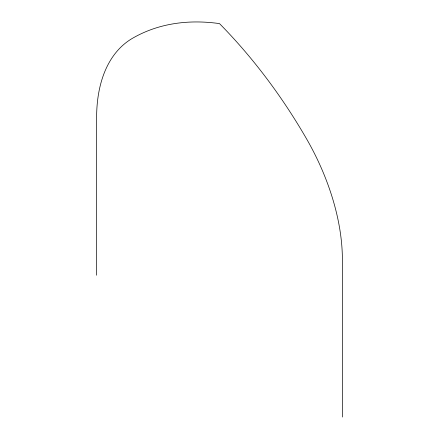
<?xml version="1.0" encoding="UTF-8"?>
<svg xmlns="http://www.w3.org/2000/svg" width="439" height="439" viewBox="0 0 439 439"><rect width="100%" height="100%" fill="white"/><g stroke="black" fill="none" stroke-linecap="round" stroke-linejoin="round"><path stroke-width="0.66" d="M342.382 417.05L342.382 259.679A173.784 100.333 60 0 0 306.389 138.565A347.567 200.667 60 0 0 219.5 23.607A347.567 200.667 60 0 0 132.611 38.231A173.784 100.333 60 0 0 96.618 117.784L96.618 275.237"/></g></svg>
